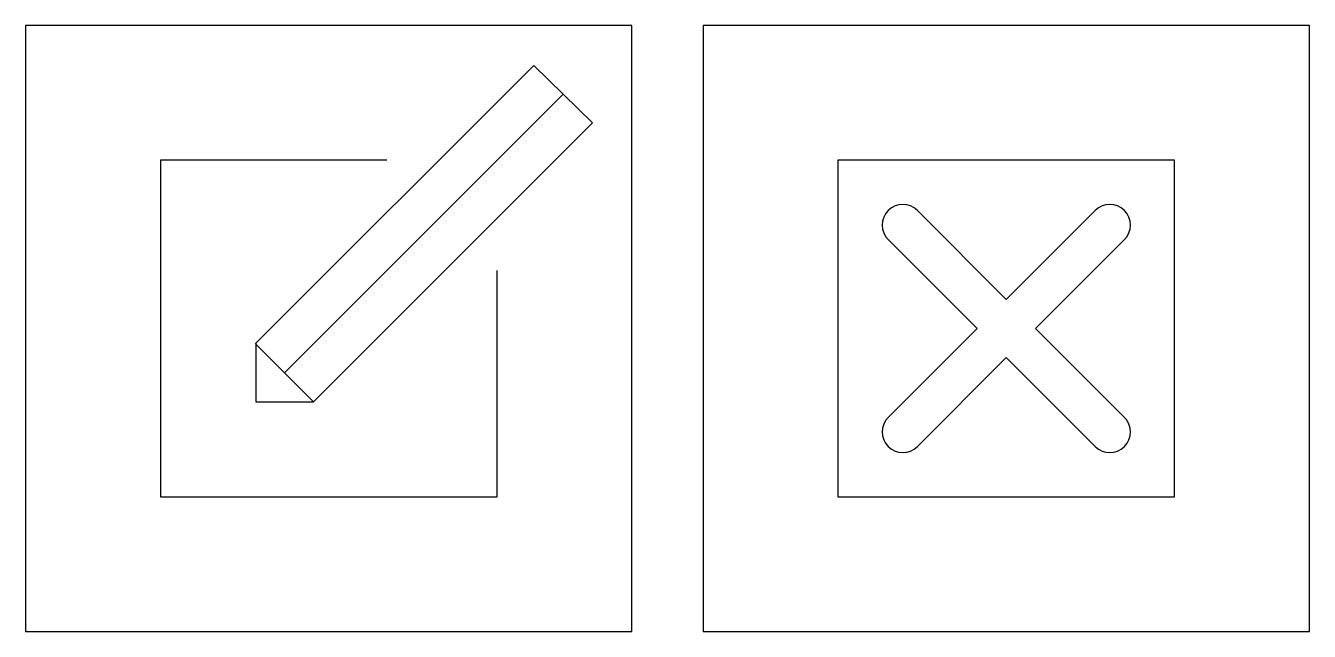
# Model space of a CAD drawing. Header units: inches. Extents: x 29.4 to 48.4, y 10.9 to 19.9.
import ezdxf

# ---------------------------------------------------------------- set-up
doc = ezdxf.new("R2010")
doc.units = ezdxf.units.IN
doc.header["$MEASUREMENT"] = 0
doc.layers.add('noprint', color=251, linetype='Continuous', plot=False)

msp = doc.modelspace()

# ---------------------------------------------------------------- linework, layer by layer
for p, q in [((33.224, 14.748), (37.363, 18.888)), ((42.622, 17.159), (43.943, 15.838)), ((45.264, 17.159), (43.943, 15.838)), ((42.19, 16.727), (43.511, 15.406)), ((45.696, 16.727), (44.375, 15.406)), ((43.511, 15.406), (42.19, 14.085)), ((44.375, 15.406), (45.696, 14.085)), ((33.656, 14.316), (32.791, 15.181)), ((43.943, 14.974), (42.622, 13.653)), ((43.943, 14.974), (45.264, 13.653))]:
    msp.add_line(p, q)
for points in [[(37.799, 18.46), (36.927, 19.316), (32.799, 15.189), (32.799, 14.316), (33.656, 14.316), (37.799, 18.46)], [(34.742, 17.906), (31.381, 17.906), (31.381, 12.906), (36.381, 12.906), (36.381, 16.267)]]:
    msp.add_lwpolyline(points)
msp.add_lwpolyline([(41.443, 12.906), (46.443, 12.906), (46.443, 17.906), (41.443, 17.906)], close=True)
for centre, start, end in [((42.406, 16.943), 45, 225), ((45.48, 16.943), 315, 135), ((42.406, 13.869), 135, 315), ((45.48, 13.869), 225, 45)]:
    msp.add_arc(centre, 0.306, start, end)
at = {"layer": 'noprint'}
for points in [[(29.381, 10.906), (38.381, 10.906), (38.381, 19.906), (29.381, 19.906)], [(39.443, 10.906), (48.443, 10.906), (48.443, 19.906), (39.443, 19.906)]]:
    msp.add_lwpolyline(points, close=True, dxfattribs=at)

doc.saveas('drawing.dxf')
